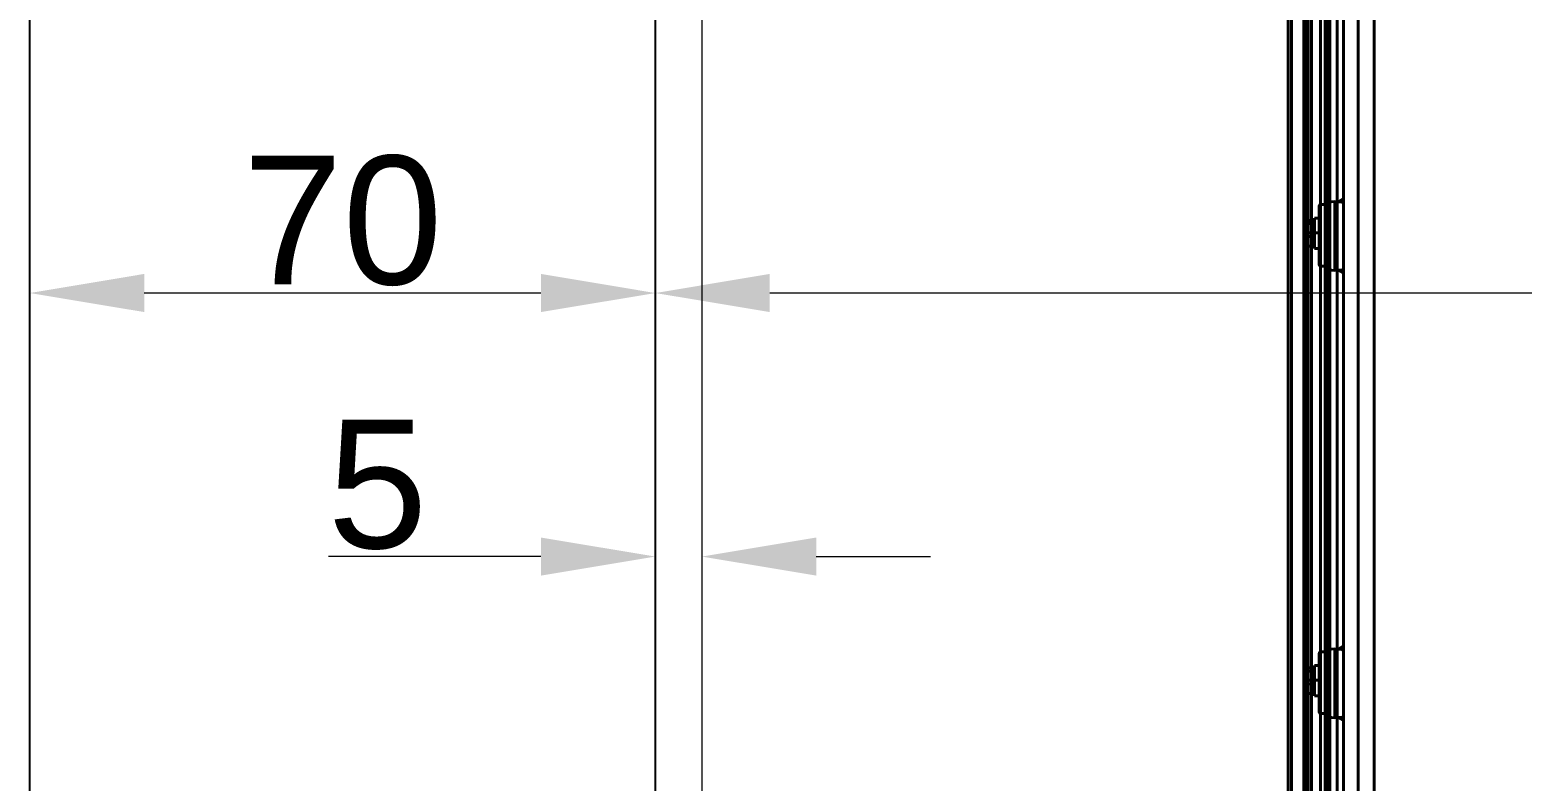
# Model space of a CAD drawing. Header units: centimetres. Extents: x 470464 to 524273, y 49611 to 59074.
# Drawn here: x 505415.4 to 505582.4, y 52395.3 to 52479.5 of the extents above; entities that cross this region are included whole.
import ezdxf

# ---------------------------------------------------------------- set-up
doc = ezdxf.new("R2010")
doc.units = ezdxf.units.CM
doc.header["$MEASUREMENT"] = 0
doc.layers.add('A-ANNO-REVC-01', color=1, linetype='Continuous', lineweight=15, true_color=0xff0000, plot=False)
doc.layers.add('S-COLS-CONC', color=4, linetype='Continuous', lineweight=40)
doc.layers.add('vinç', color=7, linetype='Continuous')
doc.styles.add('BARIŞ BABUR-3', font='arial.ttf')
doc.dimstyles.new('AAA_A4 BVS STANDART', dxfattribs={"dimscale": 12, "dimtxt": 1.8, "dimasz": 1.6, "dimexe": 0.18, "dimexo": 0.0625, "dimgap": 0.09, "dimtad": 1, "dimtoh": 1, "dimdec": 0, "dimzin": 9, "dimdsep": 46, "dimtxsty": 'BARIŞ BABUR-3', "dimcen": 0.09, "dimclrd": 1, "dimclre": 1, "dimclrt": 2, "dimadec": 0, "dimazin": 0, "dimtfac": 1, "dimtdec": 0, "dimtofl": 0, "dimtmove": 0, "dimatfit": 3, "dimfxl": 1, "dimtolj": 1, "dimtzin": 0, "dimlwd": 9, "dimlwe": 9, "dimarcsym": 0})

# ---------------------------------------------------------------- blocks, each defined once
blk = doc.blocks.new('*D238')
at = {"layer": 'A-ANNO-REVC-01', "color": 1, "lineweight": 9, "transparency": 16777216}
for p, q in [((505485.43, 52480.96), (505485.43, 52419.06)), ((505490.63, 52480.96), (505490.63, 52419.06)), ((505472.63, 52420.5), (505448.84, 52420.5)), ((505503.43, 52420.5), (505516.23, 52420.5))]:
    blk.add_line(p, q, dxfattribs=at)
at = {"layer": 'A-ANNO-REVC-01', "color": 1, "transparency": 16777216}
for points in [[(505472.63, 52418.37), (505472.63, 52422.63), (505485.43, 52420.5)], [(505503.43, 52422.63), (505503.43, 52418.37), (505490.63, 52420.5)]]:
    blk.add_solid(points, dxfattribs=at)
at = {"layer": 'Defpoints', "color": 0, "transparency": 16777216}
for p in [(505485.43, 52481.46), (505490.63, 52481.46), (505485.43, 52420.5)]:
    blk.add_point(p, dxfattribs=at)
at = {"layer": 'A-ANNO-REVC-01', "color": 2, "transparency": 16777216, "insert": (505454.33, 52428.54), "char_height": 14.4, "attachment_point": 5, "style": 'BARIŞ BABUR-3'}
blk.add_mtext('\\A1;5', dxfattribs=at)
blk = doc.blocks.new('*D239')
at = {"layer": 'A-ANNO-REVC-01', "color": 1, "lineweight": 9, "transparency": 16777216}
for p, q in [((505415.43, 52450.51), (505415.43, 52451.45)), ((505485.43, 52450.51), (505485.43, 52451.45)), ((505472.63, 52450.01), (505428.23, 52450.01))]:
    blk.add_line(p, q, dxfattribs=at)
at = {"layer": 'A-ANNO-REVC-01', "color": 1, "transparency": 16777216}
for points in [[(505428.23, 52452.15), (505428.23, 52447.88), (505415.43, 52450.01)], [(505472.63, 52447.88), (505472.63, 52452.15), (505485.43, 52450.01)]]:
    blk.add_solid(points, dxfattribs=at)
at = {"layer": 'Defpoints', "color": 0, "transparency": 16777216}
for p in [(505415.43, 52450.01), (505415.43, 52450.01), (505485.43, 52450.01)]:
    blk.add_point(p, dxfattribs=at)
at = {"layer": 'A-ANNO-REVC-01', "color": 2, "transparency": 16777216, "insert": (505450.43, 52458.08), "char_height": 14.4, "attachment_point": 5, "style": 'BARIŞ BABUR-3'}
blk.add_mtext('\\A1;70', dxfattribs=at)
blk = doc.blocks.new('*D240')
at = {"layer": 'A-ANNO-REVC-01', "color": 1, "lineweight": 9, "transparency": 16777216}
for p, q in [((505485.43, 52458.24), (505485.43, 52448.57)), ((506005.43, 52457.74), (506005.43, 52448.57)), ((505992.63, 52450.01), (505498.23, 52450.01))]:
    blk.add_line(p, q, dxfattribs=at)
at = {"layer": 'A-ANNO-REVC-01', "color": 1, "transparency": 16777216}
for points in [[(505498.23, 52452.15), (505498.23, 52447.88), (505485.43, 52450.01)], [(505992.63, 52447.88), (505992.63, 52452.15), (506005.43, 52450.01)]]:
    blk.add_solid(points, dxfattribs=at)
at = {"layer": 'Defpoints', "color": 0, "transparency": 16777216}
for p in [(505485.43, 52458.74), (506005.43, 52458.24), (505485.43, 52450.01)]:
    blk.add_point(p, dxfattribs=at)
at = {"layer": 'A-ANNO-REVC-01', "color": 2, "transparency": 16777216, "insert": (505745.43, 52461.54), "char_height": 14.4, "attachment_point": 5, "style": 'BARIŞ BABUR-3'}
blk.add_mtext('\\A1;ÇALIŞMA MESAFESİ ARASI : 520', dxfattribs=at)
blk = doc.blocks.new('DTYJGKFGD')
h = blk.add_hatch(color=2)
h.dxf.hatch_style = 1
edge = h.paths.add_edge_path(flags=17)
edge.add_ellipse((-18787.16, 1196.21), major_axis=(0, -0.2), ratio=1, start_angle=275, end_angle=360, ccw=False)
edge.add_line((-18787.36, 1196.19), (-18787.39, 1196.58))
edge.add_line((-18787.39, 1196.58), (-18787.74, 1196.01))
edge.add_line((-18787.74, 1196.01), (-18787.16, 1196.01))
edge = h.paths.add_edge_path(flags=17)
edge.add_line((-18787.36, 1196.19), (-18787.39, 1196.58))
edge.add_line((-18787.39, 1196.58), (-18787.74, 1196.01))
edge.add_line((-18787.74, 1196.01), (-18787.16, 1196.01))
h = blk.add_hatch(color=2)
h.dxf.hatch_style = 1
edge = h.paths.add_edge_path(flags=17)
edge.add_ellipse((-18779.96, 1196.21), major_axis=(0, -0.2), ratio=1, start_angle=0, end_angle=85)
edge.add_line((-18779.76, 1196.19), (-18779.73, 1196.58))
edge.add_line((-18779.73, 1196.58), (-18779.38, 1196.01))
edge.add_line((-18779.38, 1196.01), (-18779.96, 1196.01))
edge = h.paths.add_edge_path(flags=17)
edge.add_line((-18779.76, 1196.19), (-18779.73, 1196.58))
edge.add_line((-18779.73, 1196.58), (-18779.38, 1196.01))
edge.add_line((-18779.38, 1196.01), (-18779.96, 1196.01))
at = {"color": 2}
for p, q in [((-18784.96, 1198.74), (-18784.97, 1199.23)), ((-18781.9, 1199.23), (-18784.97, 1199.23)), ((-18784.71, 1199.92), (-18784.71, 1199.23)), ((-18784.62, 1200.09), (-18784.5, 1200.21)), ((-18784.5, 1200.21), (-18782.27, 1200.21)), ((-18784.21, 1200.28), (-18784.11, 1200.38)), ((-18784.21, 1200.21), (-18784.21, 1200.28)), ((-18782.21, 1200.28), (-18784.21, 1200.28)), ((-18782.31, 1200.38), (-18784.11, 1200.38)), ((-18783.64, 1199.94), (-18783.63, 1199.23)), ((-18782.31, 1200.38), (-18782.21, 1200.28)), ((-18782.27, 1200.21), (-18782.03, 1200.21)), ((-18782.21, 1200.28), (-18782.21, 1200.21)), ((-18782.19, 1199.95), (-18782.19, 1199.23)), ((-18782.03, 1200.21), (-18781.94, 1200.12)), ((-18781.57, 1199.23), (-18781.9, 1199.23)), ((-18781.83, 1199.94), (-18781.82, 1199.23)), ((-18781.57, 1199.23), (-18781.56, 1198.73)), ((-18786.95, 1197.77), (-18786.95, 1198.55)), ((-18780.28, 1198.73), (-18786.75, 1198.73)), ((-18780.25, 1198.73), (-18780.28, 1198.73)), ((-18780.05, 1197.77), (-18780.05, 1198.55)), ((-18787.39, 1196.58), (-18787.74, 1196.01)), ((-18787.74, 1196.01), (-18787.39, 1196.58)), ((-18787.74, 1196.01), (-18787.16, 1196.01)), ((-18787.16, 1196.01), (-18787.74, 1196.01)), ((-18787.42, 1196.96), (-18787.39, 1197.39)), ((-18787.42, 1196.96), (-18787.42, 1196.96)), ((-18787.42, 1196.96), (-18787.36, 1196.19)), ((-18787.42, 1196.96), (-18779.7, 1196.96)), ((-18787.36, 1196.19), (-18787.42, 1196.96)), ((-18779.96, 1196.01), (-18787.16, 1196.01)), ((-18779.38, 1196.01), (-18779.96, 1196.01)), ((-18779.96, 1196.01), (-18779.38, 1196.01)), ((-18779.76, 1196.19), (-18779.7, 1196.96)), ((-18779.76, 1196.19), (-18779.73, 1196.58)), ((-18779.7, 1196.96), (-18779.73, 1197.39)), ((-18779.73, 1196.58), (-18779.38, 1196.01)), ((-18779.38, 1196.01), (-18779.73, 1196.58))]:
    blk.add_line(p, q, dxfattribs=at)
at = {"color": 2, "ltscale": 0.08}
blk.add_line((-18783.21, 1200.38), (-18783.21, 1198.73), dxfattribs=at)
at = {"color": 2, "extrusion": (0, 0, -1)}
for centre, start, end in [((18786.75, 1198.53), 5, 90), ((18780.25, 1198.53), 90, 175)]:
    blk.add_arc(centre, 0.2, start, end, dxfattribs=at)
for centre, major_axis, start_param, end_param in [((-18787.16, 1196.21), (0, 0.2), 3.141593, 4.625123), ((-18779.96, 1196.21), (0, -0.2), 4.799655, 6.283185)]:
    blk.add_ellipse(centre, major_axis=major_axis, ratio=1, start_param=start_param, end_param=end_param, dxfattribs=at)
at = {"color": 2}
for points in [[(-18784.71, 1199.92), (-18784.55, 1200.05), (-18784.37, 1200.15), (-18783.99, 1200.15), (-18783.8, 1200.06), (-18783.64, 1199.94)], [(-18783.64, 1199.94), (-18783.42, 1200.06), (-18783.17, 1200.16), (-18782.66, 1200.16), (-18782.41, 1200.07), (-18782.19, 1199.95)], [(-18782.19, 1199.95), (-18782.14, 1200.07), (-18782.08, 1200.16), (-18781.95, 1200.16), (-18781.89, 1200.07), (-18781.83, 1199.94)]]:
    blk.add_open_spline(points, degree=3, knots=[0, 0, 0, 0, 0.5, 0.5, 1, 1, 1, 1], dxfattribs=at)
blk.add_open_spline([(-18784.61, 1200.09), (-18784.65, 1200.06), (-18784.68, 1200), (-18784.71, 1199.92)], degree=3, dxfattribs=at)
at = {"layer": 'S-COLS-CONC', "color": 2}
blk.add_line((-18787.19, 1197.57), (-18779.93, 1197.57), dxfattribs=at)
for centre, start, end in [((-18787.19, 1197.37), 90, 174.9994), ((-18786.75, 1197.77), 180, 270), ((-18780.25, 1197.77), 270, 360), ((-18779.93, 1197.37), 4.9374, 90)]:
    blk.add_arc(centre, 0.2, start, end, dxfattribs=at)
blk = doc.blocks.new('fgklfdjklhjökyufhghg')
at = {"layer": 'S-COLS-CONC', "color": 2, "rotation": 359.9999999999999}
for p in [(422331.75, 52801.59), (422381.85, 52801.59)]:
    blk.add_blockref('DTYJGKFGD', p, dxfattribs=at)
blk = doc.blocks.new('göjhgjdkylyulıyktdjshgah')
at = {"layer": 'S-COLS-CONC', "color": 2}
for p, q in [((409258.99, 54020.2), (401268.99, 54020.2)), ((401268.99, 54019.5), (409258.99, 54019.5))]:
    blk.add_line(p, q, dxfattribs=at)
blk = doc.blocks.new('hgdjtgmruyöfyhjöjyhög')
at = {"layer": 'S-COLS-CONC', "color": 2}
for p, q in [((404577.76, 68891.36), (403394.76, 68891.36)), ((404577.26, 68890.96), (403394.76, 68890.96)), ((404577.26, 68889.58), (403394.76, 68889.58)), ((404577.26, 68889.29), (403394.76, 68889.29)), ((404577.26, 68889.1), (403394.76, 68889.1)), ((404577.26, 68888.73), (403394.76, 68888.73)), ((404577.26, 68887.71), (403394.76, 68887.71)), ((404577.26, 68887.22), (403394.76, 68887.22)), ((404577.26, 68886.96), (403394.76, 68886.96)), ((404577.26, 68886.69), (403394.76, 68886.69)), ((404577.76, 68885.86), (403394.76, 68885.86))]:
    blk.add_line(p, q, dxfattribs=at)
blk = doc.blocks.new('ghkfgkgkluşışohçhj')
at = {"layer": 'vinç', "color": 2}
blk.add_blockref('hgdjtgmruyöfyhjöjyhög', (-4732, 0), dxfattribs=at)
blk = doc.blocks.new('dsfdhjdrserhghcjkhgf')
at = {"layer": 'S-COLS-CONC', "color": 2}
for p, q in [((393961.76, 68830.16), (395761.76, 68830.16)), ((393961.76, 68828.51), (395761.76, 68828.51)), ((393961.76, 68826.71), (395761.76, 68826.71))]:
    blk.add_line(p, q, dxfattribs=at)
blk = doc.blocks.new('ghfdjtydfgdnfdfsdhjd')
at = {"layer": 'vinç', "color": 2}
blk.add_blockref('dsfdhjdrserhghcjkhgf', (-3600, 0), dxfattribs=at)
blk = doc.blocks.new('eswaaaaaaaaafaergw')
at = {"layer": 'vinç', "color": 2}
for name, p in [('ghfdjtydfgdnfdfsdhjd', (8888, 0)), ('ghkfgkgkluşışohçhj', (0, -55)), ('fgklfdjklhjökyufhghg', (-3789.23, 14832.56)), ('göjhgjdkylyulıyktdjshgah', (-3789.23, 14810.66))]:
    blk.add_blockref(name, p, dxfattribs=at)
blk = doc.blocks.new('*D254')
at = {"layer": 'A-ANNO-REVC-01', "color": 1, "lineweight": 9, "transparency": 16777216}
for p, q in [((505490.63, 52480.96), (505490.63, 52358.38)), ((506005.43, 52363.22), (506005.43, 52358.38)), ((505992.63, 52359.82), (505503.43, 52359.82))]:
    blk.add_line(p, q, dxfattribs=at)
at = {"layer": 'A-ANNO-REVC-01', "color": 1, "transparency": 16777216}
for points in [[(505503.43, 52361.95), (505503.43, 52357.68), (505490.63, 52359.82)], [(505992.63, 52357.68), (505992.63, 52361.95), (506005.43, 52359.82)]]:
    blk.add_solid(points, dxfattribs=at)
at = {"layer": 'Defpoints', "color": 0, "transparency": 16777216}
for p in [(505490.63, 52481.46), (506005.43, 52363.72), (505490.63, 52359.82)]:
    blk.add_point(p, dxfattribs=at)
at = {"layer": 'A-ANNO-REVC-01', "color": 2, "transparency": 16777216, "insert": (505716.58, 52371.35), "char_height": 14.4, "attachment_point": 5, "style": 'BARIŞ BABUR-3'}
blk.add_mtext('\\A1;VİNÇ ÜSTÜ : 515', dxfattribs=at)

msp = doc.modelspace()

# ---------------------------------------------------------------- linework, layer by layer
at = {"layer": 'vinç', "color": 4}
for p, q in [((505415.43, 50097.11), (505415.43, 58147.11)), ((505485.43, 50097.11), (505485.43, 58147.11))]:
    msp.add_line(p, q, dxfattribs=at)

# ---------------------------------------------------------------- block references
at = {"layer": 'vinç', "color": 2, "rotation": 90}
msp.add_blockref('eswaaaaaaaaafaergw', (574392.59, -347352.65), dxfattribs=at)

# ---------------------------------------------------------------- dimensions: what is measured, and where the dimension line sits
at = {"layer": 'A-ANNO-REVC-01', "color": 6}
dim = msp.add_linear_dim(base=(505485.43, 52450.01), p1=(506005.43, 52458.24), p2=(505485.43, 52458.74), text='ÇALIŞMA MESAFESİ ARASI : <>', dimstyle='AAA_A4 BVS STANDART', override={"dimscale": 8, "dimtxsty": 'BARIŞ BABUR-3'}, dxfattribs=at)
dim.commit()
dim.dimension.update_dxf_attribs({"geometry": '*D240', "text_midpoint": (505745.43, 52461.54)})
for base, p1, p2, picture, middle in [((505485.43, 52420.5), (505490.63, 52481.46), (505485.43, 52481.46), '*D238', (505454.33, 52428.54)), ((505415.43, 52450.01), (505485.43, 52450.01), (505415.43, 52450.01), '*D239', (505450.43, 52458.08))]:
    dim = msp.add_linear_dim(base=base, p1=p1, p2=p2, dimstyle='AAA_A4 BVS STANDART', override={"dimscale": 8}, dxfattribs=at)
    dim.commit()
    dim.dimension.update_dxf_attribs({"geometry": picture, "text_midpoint": middle})
dim = msp.add_linear_dim(base=(505490.63, 52359.82), p1=(506005.43, 52363.72), p2=(505490.63, 52481.46), angle=180, text='VİNÇ ÜSTÜ : <>', dimstyle='AAA_A4 BVS STANDART', override={"dimscale": 8}, dxfattribs=at)
dim.commit()
dim.dimension.update_dxf_attribs({"geometry": '*D254', "text_midpoint": (505716.58, 52359.82), "dimtype": 160})

doc.saveas('drawing.dxf')
